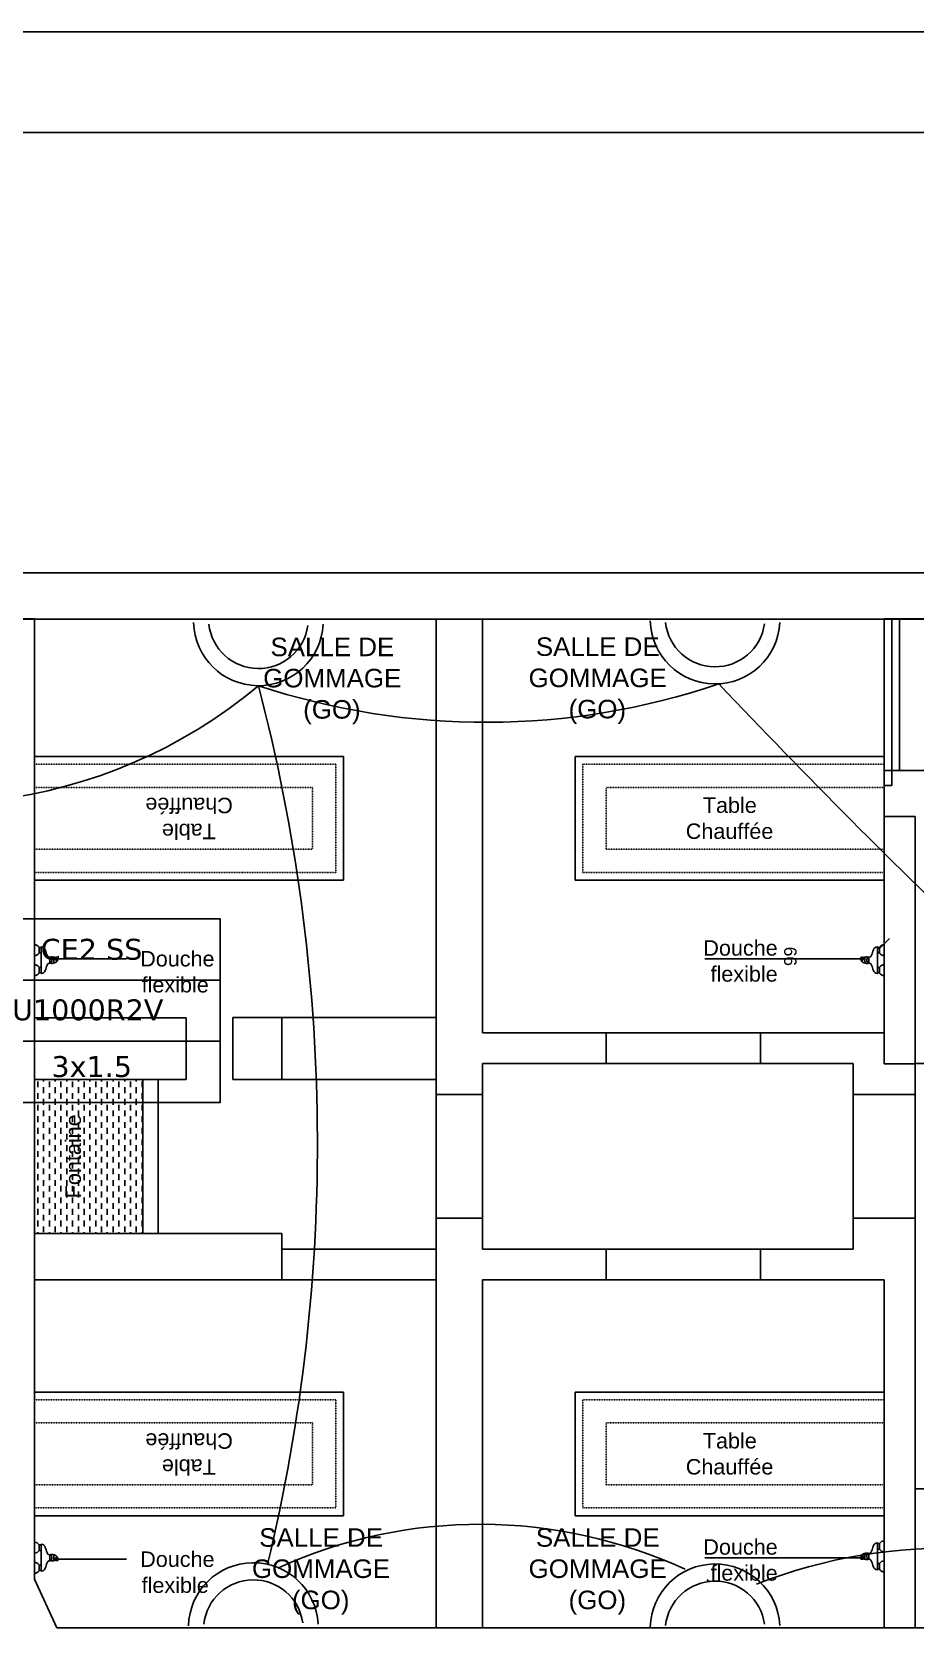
# Model space of a CAD drawing. Header units: millimetres. Extents: x 31778 to 54642, y 18502 to 28743.
# Drawn here: x 35374 to 35946, y 22002 to 23038 of the extents above; entities that cross this region are included whole.
import ezdxf
from ezdxf.enums import TextEntityAlignment as Align

# ---------------------------------------------------------------- set-up
doc = ezdxf.new("R2010")
doc.units = ezdxf.units.MM
doc.linetypes.add('ACAD_ISO03W100', pattern=[30, 12, -18])
doc.linetypes.add('DASHED2', pattern=[0.375, 0.25, -0.125])
doc.layers.add('CIRCUITS ECLAIRAGE', color=1, linetype='Continuous')
doc.layers.add('Plan Archi', color=8, linetype='Continuous')
doc.layers.add('STRUCTURE POUTRES', color=5, linetype='ACAD_ISO03W100', lineweight=20)
doc.styles.get("Standard").update_dxf_attribs({"font": 'arial.ttf'})
doc.styles.add('Verdana', font='verdana.ttf')

# ---------------------------------------------------------------- blocks, each defined once
blk = doc.blocks.new('ETIQ ECL')
at = {"color": 6, "linetype": 'ByBlock'}
blk.add_lwpolyline([(-28.09, 19.8), (28.09, 19.8), (28.09, -19.8), (-28.09, -19.8)], close=True, dxfattribs=at)
at = {"layer": 'STRUCTURE POUTRES', "color": 6, "linetype": 'ByBlock'}
for points in [[(-28.09, 19.8), (28.09, 19.8), (28.09, 6.6), (-28.09, 6.6)], [(-28.09, 6.6), (28.09, 6.6), (28.09, -6.6), (-28.09, -6.6)], [(-28.09, -6.6), (28.09, -6.6), (28.09, -19.8), (-28.09, -19.8)]]:
    blk.add_lwpolyline(points, close=True, dxfattribs=at)
at = {"layer": 'STRUCTURE POUTRES', "color": 6, "linetype": 'ByBlock', "style": 'Verdana'}
for tag, p in [('CIRCUIT', (0.33, 10.99)), ('CABLE', (-0.49, -2.08)), ('SECTION', (0.37, -14.32))]:
    blk.add_attdef(tag, text='', height=4.5, dxfattribs=at).set_placement(p, align=Align.CENTER)

msp = doc.modelspace()

# ---------------------------------------------------------------- linework, layer by layer
msp.add_lwpolyline([(39822.91, 23037.565), (39822.91, 19046.565), (34232.91, 19046.565), (34232.91, 23037.565)], close=True)
msp.add_lwpolyline([(34297.91, 19427.561), (34297.91, 22972.565), (39757.91, 22972.565), (39757.91, 19427.561)])
at = {"layer": 'CIRCUITS ECLAIRAGE', "color": 3}
for centre, radius, start, end in [((35520.944, 22656.384), 42.02, 181.597715, 356.8945), ((35520.962, 22657.734), 32.265, 186.272346, 352.219869), ((35816.591, 22657.489), 42.02, 181.597715, 356.8945), ((35816.608, 22658.839), 32.265, 186.272346, 352.219869), ((35517.667, 22004.557), 42.02, 3.1055, 178.402285), ((35816.586, 22003.735), 42.02, 3.1055, 178.402285), ((35517.685, 22003.208), 32.265, 7.780131, 173.727654), ((35816.604, 22002.385), 32.265, 7.780131, 173.727654)]:
    msp.add_arc(centre, radius, start, end, dxfattribs=at)
at = {"layer": 'CIRCUITS ECLAIRAGE', "color": 6}
for centre, radius, start, end in [((35311.114, 22864.342), 326.37, 243.807123, 310.010006), ((35668.22, 23059.567), 468.93, 251.695486, 288.755794), ((34391.52, 22318.065), 1167.643, 346.503121, 14.70002), ((39586.859, 26188.427), 5192.525, 223.478563, 226.195174), ((35664.459, 21754.172), 317.29, 65.246134, 114.307167), ((35965.309, 21723.291), 332.538, 63.066941, 111.491952), ((35664.459, 21754.172), 317.29, 62.017629, 62.452989)]:
    msp.add_arc(centre, radius, start, end, dxfattribs=at)
at = {"layer": 'Plan Archi'}
for p, q in [((36851.95, 22687.315), (34573.529, 22687.315)), ((34620.043, 22657.494), (36821.9, 22657.494)), ((35356.028, 22657.672), (35376.028, 22657.672)), ((35376.028, 22657.672), (35376.028, 22035.948)), ((35636.028, 22657.494), (35666.028, 22657.672)), ((35636.028, 22349.664), (35636.028, 22657.494)), ((35666.028, 22657.672), (35666.028, 22389.664)), ((35926.028, 22549.664), (35926.028, 22657.672)), ((35926.028, 22657.672), (35931.028, 22657.672)), ((35926.028, 22657.672), (35936.028, 22657.672)), ((35926.028, 22559.486), (35926.028, 22657.672)), ((35931.028, 22657.672), (35931.028, 22549.664)), ((35936.028, 22657.672), (35936.028, 22559.486)), ((35376.028, 22568.492), (35376.028, 22488.492)), ((35576.028, 22568.492), (35376.028, 22568.492)), ((35576.028, 22488.492), (35576.028, 22568.492)), ((35926.028, 22568.492), (35726.028, 22568.492)), ((35726.028, 22568.492), (35726.028, 22488.492)), ((35926.028, 22488.492), (35926.028, 22568.492)), ((35926.028, 22559.486), (36056.028, 22559.486)), ((35926.028, 22369.486), (35926.028, 22559.486)), ((35936.028, 22559.486), (35926.028, 22559.486)), ((35931.028, 22549.664), (35926.028, 22549.664)), ((35946.028, 22529.664), (35926.028, 22529.664)), ((35926.028, 22529.664), (35926.028, 22389.664)), ((35946.028, 22369.664), (35946.028, 22529.664)), ((35376.028, 22488.492), (35576.028, 22488.492)), ((35726.028, 22488.492), (35926.028, 22488.492)), ((35376.028, 22439.611), (35376.028, 22446.737)), ((35376.028, 22446.666), (35376.028, 22439.611)), ((35376.028, 22426.666), (35376.028, 22446.666)), ((35378.946, 22445.053), (35378.946, 22443.086)), ((35378.946, 22444.949), (35380.271, 22444.949)), ((35380.271, 22445.155), (35380.271, 22443.086)), ((35921.786, 22445.155), (35921.786, 22443.086)), ((35923.11, 22444.949), (35921.786, 22444.949)), ((35923.11, 22445.053), (35923.11, 22443.086)), ((35926.028, 22439.611), (35926.028, 22446.737)), ((35926.028, 22446.666), (35926.028, 22439.611)), ((35926.028, 22426.666), (35926.028, 22446.666)), ((35376.028, 22426.666), (35376.028, 22433.721)), ((35376.028, 22433.721), (35376.028, 22426.596)), ((35378.946, 22441.295), (35378.946, 22443.262)), ((35378.946, 22441.399), (35380.271, 22441.399)), ((35380.271, 22436.666), (35380.271, 22443.262)), ((35380.271, 22436.666), (35380.271, 22430.07)), ((35385.792, 22438.483), (35386.601, 22438.484)), ((35385.792, 22434.849), (35386.601, 22434.849)), ((35385.844, 22438.335), (35385.844, 22436.666)), ((35385.844, 22434.997), (35385.844, 22436.666)), ((35387.265, 22437.045), (35387.265, 22436.666)), ((35387.265, 22436.287), (35387.265, 22436.666)), ((35388.445, 22438.222), (35388.445, 22436.666)), ((35388.445, 22435.111), (35388.445, 22436.666)), ((35913.611, 22438.222), (35913.611, 22436.666)), ((35913.611, 22435.111), (35913.611, 22436.666)), ((35914.791, 22437.045), (35914.791, 22436.666)), ((35914.791, 22436.287), (35914.791, 22436.666)), ((35916.264, 22438.483), (35915.455, 22438.484)), ((35916.264, 22434.849), (35915.455, 22434.849)), ((35916.213, 22438.335), (35916.213, 22436.666)), ((35916.213, 22434.997), (35916.213, 22436.666)), ((35921.786, 22436.666), (35921.786, 22443.262)), ((35923.11, 22441.399), (35921.786, 22441.399)), ((35921.786, 22436.666), (35921.786, 22430.07)), ((35923.11, 22441.295), (35923.11, 22443.262)), ((35926.028, 22426.666), (35926.028, 22433.721)), ((35926.028, 22433.721), (35926.028, 22426.596)), ((35378.946, 22432.037), (35378.946, 22430.07)), ((35378.946, 22431.933), (35380.271, 22431.933)), ((35378.946, 22428.28), (35378.946, 22430.247)), ((35378.946, 22428.384), (35380.271, 22428.384)), ((35380.271, 22428.178), (35380.271, 22430.247)), ((35923.11, 22431.933), (35921.786, 22431.933)), ((35921.786, 22428.178), (35921.786, 22430.247)), ((35923.11, 22428.384), (35921.786, 22428.384)), ((35923.11, 22432.037), (35923.11, 22430.07)), ((35923.11, 22428.28), (35923.11, 22430.247)), ((35474.283, 22399.313), (35376.028, 22399.313)), ((35376.028, 22399.313), (35376.028, 22359.307)), ((35474.283, 22359.307), (35474.283, 22399.313)), ((35504.373, 22399.486), (35536.028, 22399.486)), ((35504.373, 22359.307), (35504.373, 22399.486)), ((35536.028, 22399.486), (35536.028, 22359.307)), ((35666.028, 22389.664), (35746.028, 22389.664)), ((35746.028, 22389.664), (35746.028, 22369.664)), ((35926.028, 22389.664), (35846.028, 22389.664)), ((35846.028, 22389.664), (35846.028, 22369.664)), ((35746.028, 22369.664), (35666.028, 22369.664)), ((35666.028, 22369.664), (35666.028, 22349.664)), ((35846.028, 22369.664), (35906.028, 22369.664)), ((35906.028, 22369.664), (35906.028, 22349.664)), ((35946.028, 22369.486), (35926.028, 22369.486)), ((35946.028, 22349.664), (35946.028, 22369.664)), ((35376.028, 22259.664), (35376.028, 22359.307)), ((35376.028, 22359.307), (35446.028, 22359.307)), ((35376.028, 22359.307), (35474.283, 22359.307)), ((35378.134, 22354.329), (35378.134, 22358.079)), ((35378.134, 22346.829), (35378.134, 22350.579)), ((35381.884, 22358.079), (35381.884, 22359.307)), ((35381.884, 22350.579), (35381.884, 22354.329)), ((35385.634, 22354.329), (35385.634, 22358.079)), ((35385.634, 22346.829), (35385.634, 22350.579)), ((35389.384, 22358.079), (35389.384, 22359.307)), ((35389.384, 22350.579), (35389.384, 22354.329)), ((35393.134, 22354.329), (35393.134, 22358.079)), ((35393.134, 22346.829), (35393.134, 22350.579)), ((35396.884, 22358.079), (35396.884, 22359.307)), ((35396.884, 22350.579), (35396.884, 22354.329)), ((35400.634, 22354.329), (35400.634, 22358.079)), ((35400.634, 22346.829), (35400.634, 22350.579)), ((35404.384, 22358.079), (35404.384, 22359.307)), ((35404.384, 22350.579), (35404.384, 22354.329)), ((35408.134, 22354.329), (35408.134, 22358.079)), ((35408.134, 22346.829), (35408.134, 22350.579)), ((35411.884, 22358.079), (35411.884, 22359.307)), ((35411.884, 22350.579), (35411.884, 22354.329)), ((35415.634, 22354.329), (35415.634, 22358.079)), ((35415.634, 22346.829), (35415.634, 22350.579)), ((35419.384, 22358.079), (35419.384, 22359.307)), ((35419.384, 22350.579), (35419.384, 22354.329)), ((35423.134, 22354.329), (35423.134, 22358.079)), ((35423.134, 22346.829), (35423.134, 22350.579)), ((35426.884, 22358.079), (35426.884, 22359.307)), ((35426.884, 22350.579), (35426.884, 22354.329)), ((35430.634, 22354.329), (35430.634, 22358.079)), ((35430.634, 22346.829), (35430.634, 22350.579)), ((35434.384, 22358.079), (35434.384, 22359.307)), ((35434.384, 22350.579), (35434.384, 22354.329)), ((35438.134, 22354.329), (35438.134, 22358.079)), ((35438.134, 22346.829), (35438.134, 22350.579)), ((35441.884, 22358.079), (35441.884, 22359.307)), ((35441.884, 22350.579), (35441.884, 22354.329)), ((35445.634, 22354.329), (35445.634, 22358.079)), ((35445.634, 22346.829), (35445.634, 22350.579)), ((35446.028, 22259.664), (35446.028, 22359.307)), ((35446.028, 22359.307), (35456.028, 22359.307)), ((35446.028, 22359.307), (35446.028, 22259.664)), ((35456.028, 22359.307), (35456.028, 22259.664)), ((35536.028, 22359.307), (35504.373, 22359.307)), ((35378.134, 22339.329), (35378.134, 22343.079)), ((35381.884, 22343.079), (35381.884, 22346.829)), ((35385.634, 22339.329), (35385.634, 22343.079)), ((35389.384, 22343.079), (35389.384, 22346.829)), ((35393.134, 22339.329), (35393.134, 22343.079)), ((35396.884, 22343.079), (35396.884, 22346.829)), ((35400.634, 22339.329), (35400.634, 22343.079)), ((35404.384, 22343.079), (35404.384, 22346.829)), ((35408.134, 22339.329), (35408.134, 22343.079)), ((35411.884, 22343.079), (35411.884, 22346.829)), ((35415.634, 22339.329), (35415.634, 22343.079)), ((35419.384, 22343.079), (35419.384, 22346.829)), ((35423.134, 22339.329), (35423.134, 22343.079)), ((35426.884, 22343.079), (35426.884, 22346.829)), ((35430.634, 22339.329), (35430.634, 22343.079)), ((35434.384, 22343.079), (35434.384, 22346.829)), ((35438.134, 22339.329), (35438.134, 22343.079)), ((35441.884, 22343.079), (35441.884, 22346.829)), ((35445.634, 22339.329), (35445.634, 22343.079)), ((35666.028, 22349.664), (35636.028, 22349.664)), ((35906.028, 22349.664), (35946.028, 22349.664)), ((35378.134, 22331.829), (35378.134, 22335.579)), ((35381.884, 22335.579), (35381.884, 22339.329)), ((35381.884, 22328.079), (35381.884, 22331.829)), ((35385.634, 22331.829), (35385.634, 22335.579)), ((35389.384, 22335.579), (35389.384, 22339.329)), ((35389.384, 22328.079), (35389.384, 22331.829)), ((35393.134, 22331.829), (35393.134, 22335.579)), ((35396.884, 22335.579), (35396.884, 22339.329)), ((35396.884, 22328.079), (35396.884, 22331.829)), ((35400.634, 22331.829), (35400.634, 22335.579)), ((35404.384, 22335.579), (35404.384, 22339.329)), ((35404.384, 22328.079), (35404.384, 22331.829)), ((35408.134, 22331.829), (35408.134, 22335.579)), ((35411.884, 22335.579), (35411.884, 22339.329)), ((35411.884, 22328.079), (35411.884, 22331.829)), ((35415.634, 22331.829), (35415.634, 22335.579)), ((35419.384, 22335.579), (35419.384, 22339.329)), ((35419.384, 22328.079), (35419.384, 22331.829)), ((35423.134, 22331.829), (35423.134, 22335.579)), ((35426.884, 22335.579), (35426.884, 22339.329)), ((35426.884, 22328.079), (35426.884, 22331.829)), ((35430.634, 22331.829), (35430.634, 22335.579)), ((35434.384, 22335.579), (35434.384, 22339.329)), ((35434.384, 22328.079), (35434.384, 22331.829)), ((35438.134, 22331.829), (35438.134, 22335.579)), ((35441.884, 22335.579), (35441.884, 22339.329)), ((35441.884, 22328.079), (35441.884, 22331.829)), ((35445.634, 22331.829), (35445.634, 22335.579)), ((35378.134, 22324.329), (35378.134, 22328.079)), ((35378.134, 22316.829), (35378.134, 22320.579)), ((35381.884, 22320.579), (35381.884, 22324.329)), ((35385.634, 22324.329), (35385.634, 22328.079)), ((35385.634, 22316.829), (35385.634, 22320.579)), ((35389.384, 22320.579), (35389.384, 22324.329)), ((35393.134, 22324.329), (35393.134, 22328.079)), ((35393.134, 22316.829), (35393.134, 22320.579)), ((35396.884, 22320.579), (35396.884, 22324.329)), ((35400.634, 22324.329), (35400.634, 22328.079)), ((35400.634, 22316.829), (35400.634, 22320.579)), ((35404.384, 22320.579), (35404.384, 22324.329)), ((35408.134, 22324.329), (35408.134, 22328.079)), ((35408.134, 22316.829), (35408.134, 22320.579)), ((35411.884, 22320.579), (35411.884, 22324.329)), ((35415.634, 22324.329), (35415.634, 22328.079)), ((35415.634, 22316.829), (35415.634, 22320.579)), ((35419.384, 22320.579), (35419.384, 22324.329)), ((35423.134, 22324.329), (35423.134, 22328.079)), ((35423.134, 22316.829), (35423.134, 22320.579)), ((35426.884, 22320.579), (35426.884, 22324.329)), ((35430.634, 22324.329), (35430.634, 22328.079)), ((35430.634, 22316.829), (35430.634, 22320.579)), ((35434.384, 22320.579), (35434.384, 22324.329)), ((35438.134, 22324.329), (35438.134, 22328.079)), ((35438.134, 22316.829), (35438.134, 22320.579)), ((35441.884, 22320.579), (35441.884, 22324.329)), ((35445.634, 22324.329), (35445.634, 22328.079)), ((35445.634, 22316.829), (35445.634, 22320.579)), ((35378.134, 22309.329), (35378.134, 22313.079)), ((35381.884, 22313.079), (35381.884, 22316.829)), ((35381.884, 22305.579), (35381.884, 22309.329)), ((35385.634, 22309.329), (35385.634, 22313.079)), ((35389.384, 22313.079), (35389.384, 22316.829)), ((35389.384, 22305.579), (35389.384, 22309.329)), ((35393.134, 22309.329), (35393.134, 22313.079)), ((35396.884, 22313.079), (35396.884, 22316.829)), ((35396.884, 22305.579), (35396.884, 22309.329)), ((35400.634, 22309.329), (35400.634, 22313.079)), ((35404.384, 22313.079), (35404.384, 22316.829)), ((35404.384, 22305.579), (35404.384, 22309.329)), ((35408.134, 22309.329), (35408.134, 22313.079)), ((35411.884, 22313.079), (35411.884, 22316.829)), ((35411.884, 22305.579), (35411.884, 22309.329)), ((35415.634, 22309.329), (35415.634, 22313.079)), ((35419.384, 22313.079), (35419.384, 22316.829)), ((35419.384, 22305.579), (35419.384, 22309.329)), ((35423.134, 22309.329), (35423.134, 22313.079)), ((35426.884, 22313.079), (35426.884, 22316.829)), ((35426.884, 22305.579), (35426.884, 22309.329)), ((35430.634, 22309.329), (35430.634, 22313.079)), ((35434.384, 22313.079), (35434.384, 22316.829)), ((35434.384, 22305.579), (35434.384, 22309.329)), ((35438.134, 22309.329), (35438.134, 22313.079)), ((35441.884, 22313.079), (35441.884, 22316.829)), ((35441.884, 22305.579), (35441.884, 22309.329)), ((35445.634, 22309.329), (35445.634, 22313.079)), ((35378.134, 22301.829), (35378.134, 22305.579)), ((35381.884, 22298.079), (35381.884, 22301.829)), ((35385.634, 22301.829), (35385.634, 22305.579)), ((35389.384, 22298.079), (35389.384, 22301.829)), ((35393.134, 22301.829), (35393.134, 22305.579)), ((35396.884, 22298.079), (35396.884, 22301.829)), ((35400.634, 22301.829), (35400.634, 22305.579)), ((35404.384, 22298.079), (35404.384, 22301.829)), ((35408.134, 22301.829), (35408.134, 22305.579)), ((35411.884, 22298.079), (35411.884, 22301.829)), ((35415.634, 22301.829), (35415.634, 22305.579)), ((35419.384, 22298.079), (35419.384, 22301.829)), ((35423.134, 22301.829), (35423.134, 22305.579)), ((35426.884, 22298.079), (35426.884, 22301.829)), ((35430.634, 22301.829), (35430.634, 22305.579)), ((35434.384, 22298.079), (35434.384, 22301.829)), ((35438.134, 22301.829), (35438.134, 22305.579)), ((35441.884, 22298.079), (35441.884, 22301.829)), ((35445.634, 22301.829), (35445.634, 22305.579)), ((35378.134, 22294.329), (35378.134, 22298.079)), ((35378.134, 22286.829), (35378.134, 22290.579)), ((35381.884, 22290.579), (35381.884, 22294.329)), ((35385.634, 22294.329), (35385.634, 22298.079)), ((35385.634, 22286.829), (35385.634, 22290.579)), ((35389.384, 22290.579), (35389.384, 22294.329)), ((35393.134, 22294.329), (35393.134, 22298.079)), ((35393.134, 22286.829), (35393.134, 22290.579)), ((35396.884, 22290.579), (35396.884, 22294.329)), ((35400.634, 22294.329), (35400.634, 22298.079)), ((35400.634, 22286.829), (35400.634, 22290.579)), ((35404.384, 22290.579), (35404.384, 22294.329)), ((35408.134, 22294.329), (35408.134, 22298.079)), ((35408.134, 22286.829), (35408.134, 22290.579)), ((35411.884, 22290.579), (35411.884, 22294.329)), ((35415.634, 22294.329), (35415.634, 22298.079)), ((35415.634, 22286.829), (35415.634, 22290.579)), ((35419.384, 22290.579), (35419.384, 22294.329)), ((35423.134, 22294.329), (35423.134, 22298.079)), ((35423.134, 22286.829), (35423.134, 22290.579)), ((35426.884, 22290.579), (35426.884, 22294.329)), ((35430.634, 22294.329), (35430.634, 22298.079)), ((35430.634, 22286.829), (35430.634, 22290.579)), ((35434.384, 22290.579), (35434.384, 22294.329)), ((35438.134, 22294.329), (35438.134, 22298.079)), ((35438.134, 22286.829), (35438.134, 22290.579)), ((35441.884, 22290.579), (35441.884, 22294.329)), ((35445.634, 22294.329), (35445.634, 22298.079)), ((35445.634, 22286.829), (35445.634, 22290.579)), ((35378.134, 22279.329), (35378.134, 22283.079)), ((35381.884, 22283.079), (35381.884, 22286.829)), ((35381.884, 22275.579), (35381.884, 22279.329)), ((35385.634, 22279.329), (35385.634, 22283.079)), ((35389.384, 22283.079), (35389.384, 22286.829)), ((35389.384, 22275.579), (35389.384, 22279.329)), ((35393.134, 22279.329), (35393.134, 22283.079)), ((35396.884, 22283.079), (35396.884, 22286.829)), ((35396.884, 22275.579), (35396.884, 22279.329)), ((35400.634, 22279.329), (35400.634, 22283.079)), ((35404.384, 22283.079), (35404.384, 22286.829)), ((35404.384, 22275.579), (35404.384, 22279.329)), ((35408.134, 22279.329), (35408.134, 22283.079)), ((35411.884, 22283.079), (35411.884, 22286.829)), ((35411.884, 22275.579), (35411.884, 22279.329)), ((35415.634, 22279.329), (35415.634, 22283.079)), ((35419.384, 22283.079), (35419.384, 22286.829)), ((35419.384, 22275.579), (35419.384, 22279.329)), ((35423.134, 22279.329), (35423.134, 22283.079)), ((35426.884, 22283.079), (35426.884, 22286.829)), ((35426.884, 22275.579), (35426.884, 22279.329)), ((35430.634, 22279.329), (35430.634, 22283.079)), ((35434.384, 22283.079), (35434.384, 22286.829)), ((35434.384, 22275.579), (35434.384, 22279.329)), ((35438.134, 22279.329), (35438.134, 22283.079)), ((35441.884, 22283.079), (35441.884, 22286.829)), ((35441.884, 22275.579), (35441.884, 22279.329)), ((35445.634, 22279.329), (35445.634, 22283.079)), ((35378.134, 22271.829), (35378.134, 22275.579)), ((35378.134, 22264.329), (35378.134, 22268.079)), ((35381.884, 22268.079), (35381.884, 22271.829)), ((35385.634, 22271.829), (35385.634, 22275.579)), ((35385.634, 22264.329), (35385.634, 22268.079)), ((35389.384, 22268.079), (35389.384, 22271.829)), ((35393.134, 22271.829), (35393.134, 22275.579)), ((35393.134, 22264.329), (35393.134, 22268.079)), ((35396.884, 22268.079), (35396.884, 22271.829)), ((35400.634, 22271.829), (35400.634, 22275.579)), ((35400.634, 22264.329), (35400.634, 22268.079)), ((35404.384, 22268.079), (35404.384, 22271.829)), ((35408.134, 22271.829), (35408.134, 22275.579)), ((35408.134, 22264.329), (35408.134, 22268.079)), ((35411.884, 22268.079), (35411.884, 22271.829)), ((35415.634, 22271.829), (35415.634, 22275.579)), ((35415.634, 22264.329), (35415.634, 22268.079)), ((35419.384, 22268.079), (35419.384, 22271.829)), ((35423.134, 22271.829), (35423.134, 22275.579)), ((35423.134, 22264.329), (35423.134, 22268.079)), ((35426.884, 22268.079), (35426.884, 22271.829)), ((35430.634, 22271.829), (35430.634, 22275.579)), ((35430.634, 22264.329), (35430.634, 22268.079)), ((35434.384, 22268.079), (35434.384, 22271.829)), ((35438.134, 22271.829), (35438.134, 22275.579)), ((35438.134, 22264.329), (35438.134, 22268.079)), ((35441.884, 22268.079), (35441.884, 22271.829)), ((35445.634, 22271.829), (35445.634, 22275.579)), ((35445.634, 22264.329), (35445.634, 22268.079)), ((35666.028, 22269.664), (35636.028, 22269.664)), ((35636.028, 22269.664), (35636.028, 22004.371)), ((35666.028, 22249.664), (35666.028, 22269.664)), ((35906.028, 22249.664), (35906.028, 22269.664)), ((35906.028, 22269.664), (35946.028, 22269.664)), ((35946.028, 22269.664), (35946.028, 22249.664)), ((35446.028, 22259.664), (35376.028, 22259.664)), ((35376.028, 22259.664), (35536.028, 22259.664)), ((35376.028, 22229.664), (35376.028, 22259.664)), ((35378.134, 22259.664), (35378.134, 22260.579)), ((35381.884, 22260.579), (35381.884, 22264.329)), ((35385.634, 22259.664), (35385.634, 22260.579)), ((35389.384, 22260.579), (35389.384, 22264.329)), ((35393.134, 22259.664), (35393.134, 22260.579)), ((35396.884, 22260.579), (35396.884, 22264.329)), ((35400.634, 22259.664), (35400.634, 22260.579)), ((35404.384, 22260.579), (35404.384, 22264.329)), ((35408.134, 22259.664), (35408.134, 22260.579)), ((35411.884, 22260.579), (35411.884, 22264.329)), ((35415.634, 22259.664), (35415.634, 22260.579)), ((35419.384, 22260.579), (35419.384, 22264.329)), ((35423.134, 22259.664), (35423.134, 22260.579)), ((35426.884, 22260.579), (35426.884, 22264.329)), ((35430.634, 22259.664), (35430.634, 22260.579)), ((35434.384, 22260.579), (35434.384, 22264.329)), ((35438.134, 22259.664), (35438.134, 22260.579)), ((35441.884, 22260.579), (35441.884, 22264.329)), ((35445.634, 22259.664), (35445.634, 22260.579)), ((35456.028, 22259.664), (35446.028, 22259.664)), ((35536.028, 22259.664), (35536.028, 22229.664)), ((35746.028, 22249.664), (35666.028, 22249.664)), ((35746.028, 22229.664), (35746.028, 22249.664)), ((35846.028, 22229.664), (35846.028, 22249.664)), ((35846.028, 22249.664), (35906.028, 22249.664)), ((35946.028, 22249.664), (35946.028, 22004.371)), ((35536.028, 22229.664), (35376.028, 22229.664)), ((35666.028, 22004.371), (35666.028, 22229.664)), ((35666.028, 22229.664), (35746.028, 22229.664)), ((35926.028, 22229.664), (35846.028, 22229.664)), ((35926.028, 22004.371), (35926.028, 22229.664)), ((35376.028, 22157.018), (35376.028, 22077.018)), ((35576.028, 22157.018), (35376.028, 22157.018)), ((35576.028, 22077.018), (35576.028, 22157.018)), ((35926.028, 22157.018), (35726.028, 22157.018)), ((35726.028, 22157.018), (35726.028, 22077.018)), ((35926.028, 22077.018), (35926.028, 22157.018)), ((35946.028, 22004.371), (35946.028, 22094.371)), ((35946.028, 22094.371), (36435.947, 22094.371)), ((35376.028, 22077.018), (35576.028, 22077.018)), ((35726.028, 22077.018), (35926.028, 22077.018)), ((35926.028, 22053.64), (35926.028, 22060.765)), ((35926.028, 22060.695), (35926.028, 22053.64)), ((35926.028, 22060.695), (35926.028, 22040.695)), ((35376.028, 22052.724), (35376.028, 22059.85)), ((35376.028, 22059.779), (35376.028, 22052.724)), ((35376.028, 22059.779), (35376.028, 22039.779)), ((35378.946, 22058.166), (35378.946, 22056.199)), ((35378.946, 22058.062), (35380.271, 22058.062)), ((35378.946, 22054.408), (35378.946, 22056.375)), ((35378.946, 22054.512), (35380.271, 22054.512)), ((35380.271, 22058.268), (35380.271, 22056.199)), ((35380.271, 22049.779), (35380.271, 22056.375)), ((35385.792, 22051.596), (35386.601, 22051.597)), ((35385.844, 22051.448), (35385.844, 22049.779)), ((35388.445, 22051.335), (35388.445, 22049.779)), ((35913.611, 22052.25), (35913.611, 22050.695)), ((35913.611, 22049.139), (35913.611, 22050.695)), ((35914.791, 22051.074), (35914.791, 22050.695)), ((35914.791, 22050.315), (35914.791, 22050.695)), ((35916.264, 22052.512), (35915.455, 22052.512)), ((35916.213, 22052.363), (35916.213, 22050.695)), ((35916.213, 22049.026), (35916.213, 22050.695)), ((35921.786, 22059.183), (35921.786, 22057.114)), ((35923.11, 22058.977), (35921.786, 22058.977)), ((35921.786, 22050.695), (35921.786, 22057.29)), ((35923.11, 22055.428), (35921.786, 22055.428)), ((35921.786, 22050.695), (35921.786, 22044.099)), ((35923.11, 22059.081), (35923.11, 22057.114)), ((35923.11, 22055.323), (35923.11, 22057.29)), ((35376.028, 22039.779), (35376.028, 22046.834)), ((35376.028, 22046.834), (35376.028, 22039.709)), ((35378.946, 22045.15), (35378.946, 22043.183)), ((35378.946, 22045.046), (35380.271, 22045.046)), ((35378.946, 22041.392), (35378.946, 22043.36)), ((35378.946, 22041.497), (35380.271, 22041.497)), ((35380.271, 22049.779), (35380.271, 22043.183)), ((35380.271, 22041.291), (35380.271, 22043.36)), ((35385.792, 22047.962), (35386.601, 22047.961)), ((35385.844, 22048.11), (35385.844, 22049.779)), ((35387.265, 22050.158), (35387.265, 22049.779)), ((35387.265, 22049.4), (35387.265, 22049.779)), ((35388.445, 22048.224), (35388.445, 22049.779)), ((35916.264, 22048.877), (35915.455, 22048.877)), ((35923.11, 22045.962), (35921.786, 22045.962)), ((35921.786, 22042.206), (35921.786, 22044.275)), ((35923.11, 22042.412), (35921.786, 22042.412)), ((35923.11, 22046.066), (35923.11, 22044.099)), ((35923.11, 22042.308), (35923.11, 22044.275)), ((35926.028, 22040.695), (35926.028, 22047.749)), ((35926.028, 22047.749), (35926.028, 22040.624)), ((35376.028, 22035.948), (35390.422, 22004.371)), ((35390.422, 22004.371), (36435.947, 22004.371)), ((35636.028, 22004.371), (35666.028, 22004.371)), ((35946.028, 22004.371), (35926.028, 22004.371)), ((36435.947, 22004.371), (35946.028, 22004.371))]:
    msp.add_line(p, q, dxfattribs=at)
at = {"layer": 'Plan Archi', "linetype": 'ACAD_ISO03W100', "ltscale": 0.009}
for p, q in [((35376.028, 22563.492), (35571.028, 22563.492)), ((35571.028, 22563.492), (35571.028, 22493.492)), ((35731.028, 22493.492), (35731.028, 22563.492)), ((35731.028, 22563.492), (35926.028, 22563.492)), ((35376.028, 22548.492), (35556.028, 22548.492)), ((35556.028, 22548.492), (35556.028, 22508.492)), ((35746.028, 22508.492), (35746.028, 22548.492)), ((35746.028, 22548.492), (35926.028, 22548.492)), ((35556.028, 22508.492), (35376.028, 22508.492)), ((35926.028, 22508.492), (35746.028, 22508.492)), ((35571.028, 22493.492), (35376.028, 22493.492)), ((35926.028, 22493.492), (35731.028, 22493.492)), ((35376.028, 22152.018), (35571.028, 22152.018)), ((35571.028, 22152.018), (35571.028, 22082.018)), ((35731.028, 22082.018), (35731.028, 22152.018)), ((35731.028, 22152.018), (35926.028, 22152.018)), ((35376.028, 22137.018), (35556.028, 22137.018)), ((35556.028, 22137.018), (35556.028, 22097.018)), ((35746.028, 22097.018), (35746.028, 22137.018)), ((35746.028, 22137.018), (35926.028, 22137.018)), ((35556.028, 22097.018), (35376.028, 22097.018)), ((35926.028, 22097.018), (35746.028, 22097.018)), ((35571.028, 22082.018), (35376.028, 22082.018)), ((35926.028, 22082.018), (35731.028, 22082.018))]:
    msp.add_line(p, q, dxfattribs=at)
at = {"layer": 'Plan Archi', "color": 0, "linetype": 'ByBlock'}
msp.add_line((35922.528, 22443.733), (35929.528, 22450.733), dxfattribs=at)
at = {"layer": 'Plan Archi', "color": 0, "linetype": 'ByBlock', "lineweight": -2}
for p, q in [((35391.882, 22437.582), (35393.382, 22437.582)), ((35910.174, 22437.582), (35908.674, 22437.582)), ((35391.882, 22048.864), (35393.382, 22048.864)), ((35910.174, 22049.779), (35908.674, 22049.779))]:
    msp.add_line(p, q, dxfattribs=at)
at = {"layer": 'Plan Archi', "linetype": 'ByBlock', "lineweight": -2}
for p, q in [((35393.382, 22437.582), (35425.498, 22437.582)), ((35425.498, 22437.582), (35435.498, 22437.582)), ((35810.064, 22437.582), (35866.558, 22437.582)), ((35876.558, 22437.582), (35866.558, 22437.582)), ((35908.674, 22437.582), (35876.558, 22437.582)), ((35393.382, 22048.864), (35425.498, 22048.864)), ((35425.498, 22048.864), (35435.498, 22048.864)), ((35810.064, 22049.779), (35866.558, 22049.779)), ((35876.558, 22049.779), (35866.558, 22049.779)), ((35908.674, 22049.779), (35876.558, 22049.779))]:
    msp.add_line(p, q, dxfattribs=at)
at = {"layer": 'Plan Archi', "linetype": 'DASHED2'}
for p, q in [((35536.028, 22399.486), (35536.028, 22359.307)), ((35636.028, 22399.486), (35536.028, 22399.486)), ((35636.028, 22359.307), (35636.028, 22399.486)), ((35746.028, 22369.664), (35746.028, 22389.664)), ((35746.028, 22389.664), (35846.028, 22389.664)), ((35846.028, 22389.664), (35846.028, 22369.664)), ((35846.028, 22369.664), (35746.028, 22369.664)), ((35946.028, 22369.664), (36046.028, 22369.664)), ((35536.028, 22359.307), (35636.028, 22359.307)), ((35636.028, 22269.664), (35636.028, 22349.664)), ((35636.028, 22349.664), (35666.028, 22349.664)), ((35666.028, 22349.664), (35666.028, 22269.664)), ((35906.028, 22269.664), (35906.028, 22349.664)), ((35906.028, 22349.664), (35946.028, 22349.664)), ((35946.028, 22349.664), (35946.028, 22269.664)), ((35666.028, 22269.664), (35636.028, 22269.664)), ((35946.028, 22269.664), (35906.028, 22269.664)), ((35536.028, 22229.664), (35536.028, 22249.664)), ((35536.028, 22249.664), (35636.028, 22249.664)), ((35636.028, 22249.664), (35636.028, 22229.664)), ((35746.028, 22229.664), (35746.028, 22249.664)), ((35746.028, 22249.664), (35846.028, 22249.664)), ((35846.028, 22249.664), (35846.028, 22229.664)), ((35636.028, 22229.664), (35536.028, 22229.664)), ((35846.028, 22229.664), (35746.028, 22229.664))]:
    msp.add_line(p, q, dxfattribs=at)
at = {"layer": 'Plan Archi'}
msp.add_lwpolyline([(35936.028, 22559.486), (36046.028, 22559.486), (36046.028, 22657.672), (35936.028, 22657.672)], close=True, dxfattribs=at)
at = {"layer": 'Plan Archi', "color": 0, "linetype": 'ByBlock', "const_width": 1.5}
for points in [[(35391.132, 22437.582, 1), (35389.632, 22437.582, 1)], [(35910.924, 22437.582, 1), (35912.424, 22437.582, 1)], [(35391.132, 22048.864, 1), (35389.632, 22048.864, 1)], [(35910.924, 22049.779, 1), (35912.424, 22049.779, 1)]]:
    msp.add_lwpolyline(points, format="xyb", close=True, dxfattribs=at)
at = {"layer": 'Plan Archi'}
for centre, radius, start, end in [((35375.867, 22443.086), 3.654, 32.566477, 87.465283), ((35380.508, 22445.155), 0.238, 81.104579, 180), ((35380.066, 22442.327), 3.1, 19.832884, 81.104579), ((35921.991, 22442.327), 3.1, 98.895421, 160.167116), ((35921.548, 22445.155), 0.238, 0, 98.895421), ((35926.19, 22443.086), 3.654, 92.534717, 147.433523), ((35375.867, 22443.262), 3.654, 272.534717, 327.433523), ((35375.867, 22430.07), 3.654, 32.566477, 87.465283), ((35350.085, 22430.334), 35.389, 15.837835, 21.629641), ((35350.085, 22442.998), 35.389, 338.370359, 344.162165), ((35386.119, 22440.593), 2.078, 196.799864, 257.205027), ((35386.119, 22432.74), 2.078, 102.794973, 163.200136), ((35385.606, 22438.335), 0.238, 0, 77.205027), ((35385.606, 22434.997), 0.238, 282.794973, 0), ((35386.593, 22438.461), 0.28, 83.286529, 175.405303), ((35386.593, 22434.872), 0.28, 184.594697, 276.713471), ((35386.561, 22438.448), 0.0541, 41.314605, 139.492314), ((35386.561, 22434.884), 0.0541, 220.507686, 318.685395), ((35385.373, 22437.045), 1.892, 0.015728, 49.527203), ((35385.373, 22436.288), 1.892, 310.472797, 359.984272), ((35387.201, 22433.255), 5.514, 63.646604, 95.99338), ((35387.201, 22440.077), 5.514, 264.00662, 296.353396), ((35388.72, 22438.226), 0.275, 87.280721, 180.926163), ((35388.72, 22435.106), 0.275, 179.073837, 272.719279), ((35914.855, 22433.255), 5.514, 84.00662, 116.353396), ((35914.855, 22440.077), 5.514, 243.646604, 275.99338), ((35913.336, 22438.226), 0.275, 359.073837, 92.719279), ((35913.336, 22435.106), 0.275, 267.280721, 0.926163), ((35916.683, 22437.045), 1.892, 130.472797, 179.984272), ((35916.683, 22436.288), 1.892, 180.015728, 229.527203), ((35915.463, 22438.461), 0.28, 4.594697, 96.713471), ((35915.463, 22434.872), 0.28, 263.286529, 355.405303), ((35915.496, 22438.448), 0.0541, 40.507686, 138.685395), ((35915.496, 22434.884), 0.0541, 221.314605, 319.492314), ((35916.45, 22438.335), 0.238, 102.794973, 180), ((35916.45, 22434.997), 0.238, 180, 257.205027), ((35915.937, 22440.593), 2.078, 282.794973, 343.200136), ((35915.937, 22432.74), 2.078, 16.799864, 77.205027), ((35951.971, 22430.334), 35.389, 158.370359, 164.162165), ((35951.971, 22442.998), 35.389, 195.837835, 201.629641), ((35926.19, 22443.262), 3.654, 212.566477, 267.465283), ((35926.19, 22430.07), 3.654, 92.534717, 147.433523), ((35375.867, 22430.247), 3.654, 272.534717, 327.433523), ((35380.508, 22428.178), 0.238, 180, 278.895421), ((35380.066, 22431.006), 3.1, 278.895421, 340.167116), ((35921.991, 22431.006), 3.1, 199.832884, 261.104579), ((35921.548, 22428.178), 0.238, 261.104579, 0), ((35926.19, 22430.247), 3.654, 212.566477, 267.465283), ((35926.19, 22057.114), 3.654, 92.534717, 147.433523), ((35375.867, 22056.199), 3.654, 32.566477, 87.465283), ((35375.867, 22056.375), 3.654, 272.534717, 327.433523), ((35380.508, 22058.268), 0.238, 81.104579, 180), ((35380.066, 22055.44), 3.1, 19.832884, 81.104579), ((35350.085, 22043.447), 35.389, 15.837835, 21.629641), ((35386.119, 22053.706), 2.078, 196.799864, 257.205027), ((35385.606, 22051.448), 0.238, 0, 77.205027), ((35386.593, 22051.574), 0.28, 83.286529, 175.405303), ((35386.561, 22051.561), 0.0541, 41.314605, 139.492314), ((35385.373, 22050.158), 1.892, 0.015728, 49.527203), ((35387.201, 22046.368), 5.514, 63.646604, 95.99338), ((35388.72, 22051.339), 0.275, 87.280721, 180.926163), ((35914.855, 22047.284), 5.514, 84.00662, 116.353396), ((35913.336, 22052.254), 0.275, 359.073837, 92.719279), ((35916.683, 22051.073), 1.892, 130.472797, 179.984272), ((35916.683, 22050.316), 1.892, 180.015728, 229.527203), ((35915.463, 22052.489), 0.28, 4.594697, 96.713471), ((35915.496, 22052.477), 0.0541, 40.507686, 138.685395), ((35916.45, 22052.363), 0.238, 102.794973, 180), ((35915.937, 22054.621), 2.078, 282.794973, 343.200136), ((35951.971, 22044.362), 35.389, 158.370359, 164.162165), ((35921.991, 22056.355), 3.1, 98.895421, 160.167116), ((35921.548, 22059.183), 0.238, 0, 98.895421), ((35926.19, 22057.29), 3.654, 212.566477, 267.465283), ((35375.867, 22043.183), 3.654, 32.566477, 87.465283), ((35375.867, 22043.36), 3.654, 272.534717, 327.433523), ((35380.508, 22041.291), 0.238, 180, 278.895421), ((35380.066, 22044.119), 3.1, 278.895421, 340.167116), ((35350.085, 22056.111), 35.389, 338.370359, 344.162165), ((35386.119, 22045.853), 2.078, 102.794973, 163.200136), ((35385.606, 22048.11), 0.238, 282.794973, 0), ((35386.593, 22047.984), 0.28, 184.594697, 276.713471), ((35386.561, 22047.997), 0.0541, 220.507686, 318.685395), ((35385.373, 22049.401), 1.892, 310.472797, 359.984272), ((35387.201, 22053.19), 5.514, 264.00662, 296.353396), ((35388.72, 22048.219), 0.275, 179.073837, 272.719279), ((35914.855, 22054.105), 5.514, 243.646604, 275.99338), ((35913.336, 22049.135), 0.275, 267.280721, 0.926163), ((35915.463, 22048.9), 0.28, 263.286529, 355.405303), ((35915.496, 22048.913), 0.0541, 221.314605, 319.492314), ((35916.45, 22049.026), 0.238, 180, 257.205027), ((35915.937, 22046.768), 2.078, 16.799864, 77.205027), ((35951.971, 22057.027), 35.389, 195.837835, 201.629641), ((35921.991, 22045.034), 3.1, 199.832884, 261.104579), ((35921.548, 22042.206), 0.238, 261.104579, 0), ((35926.19, 22044.099), 3.654, 92.534717, 147.433523), ((35926.19, 22044.275), 3.654, 212.566477, 267.465283)]:
    msp.add_arc(centre, radius, start, end, dxfattribs=at)
for centre, major_axis, start_param, end_param in [((35388.962, 22436.666), (-1.697, 0), 3.14159265, 4.29551555), ((35913.094, 22436.666), (1.697, 0), 3.14159265, 4.29551555), ((35388.962, 22049.779), (-1.697, 0), 3.14159265, 4.29551555), ((35913.094, 22050.695), (-1.697, 0), 0, 1.1539229)]:
    msp.add_ellipse(centre, major_axis=major_axis, ratio=0.98608137, start_param=start_param, end_param=end_param, dxfattribs=at)
at = {"layer": 'Plan Archi', "extrusion": (0, 0, -1)}
for centre, major_axis, start_param, end_param in [((35388.962, 22436.666), (1.697, 0), 0, 1.1539229), ((35913.094, 22436.666), (1.697, 0), 3.14159265, 4.29551555), ((35913.094, 22050.695), (1.697, 0), 3.14159265, 4.29551555), ((35388.962, 22049.779), (-1.697, 0), 3.14159265, 4.29551555)]:
    msp.add_ellipse(centre, major_axis=major_axis, ratio=0.98608137, start_param=start_param, end_param=end_param, dxfattribs=at)

# ---------------------------------------------------------------- block references
at = {"layer": 'CIRCUITS ECLAIRAGE', "color": 6, "linetype": 'ByBlock', "xscale": 3, "yscale": 3, "zscale": 3}
msp.add_blockref('ETIQ ECL', (35411.934, 22403.997), dxfattribs=at).add_auto_attribs({'SECTION': '3x1.5', 'CABLE': 'U1000R2V', 'CIRCUIT': 'CE2 SS'})

# ---------------------------------------------------------------- texts
at = {"layer": 'Plan Archi', "linetype": 'ByBlock'}
for s, height, rotation, p in [('SALLE DE', 12, 360, (35528.763, 22633.454)), ('SALLE DE', 12, 360, (35700.583, 22633.632)), ('GOMMAGE', 12, 360, (35524.056, 22613.241)), ('GOMMAGE', 12, 360, (35695.876, 22613.419)), ('(GO)', 12, 360, (35549.93, 22593.028)), ('(GO)', 12, 360, (35721.751, 22593.207)), ('Chauffée', 10, 180, (35504.435, 22541.826)), ('Table', 10, 180, (35493.375, 22524.989)), ('99', 8, 90, (35869.32, 22432.876)), ('Chauffée', 10, 180, (35504.435, 22130.351)), ('Table', 10, 180, (35493.375, 22113.514)), ('SALLE DE', 12, 360, (35700.583, 22056.911)), ('GOMMAGE', 12, 360, (35695.876, 22036.698)), ('(GO)', 12, 360, (35721.751, 22016.485))]:
    msp.add_text(s, height=height, rotation=rotation, dxfattribs=at).set_placement(p)
for s, height, p in [('Table', 10, (35808.682, 22531.996)), ('Chauffée', 10, (35797.621, 22515.159)), ('Douche', 10, (35808.986, 22439.582)), ('Douche', 10, (35444.421, 22432.582)), ('flexible', 10, (35813.652, 22422.744)), ('flexible', 10, (35445.369, 22415.744)), ('Table', 10, (35808.682, 22120.522)), ('Chauffée', 10, (35797.621, 22103.684)), ('SALLE DE', 12, (35521.484, 22056.911)), ('Douche', 10, (35808.986, 22051.779)), ('Douche', 10, (35444.421, 22043.864)), ('GOMMAGE', 12, (35516.777, 22036.698)), ('flexible', 10, (35813.652, 22034.942)), ('flexible', 10, (35445.369, 22027.027)), ('(GO)', 12, (35542.652, 22016.485))]:
    msp.add_text(s, height=height, dxfattribs=at).set_placement(p)
at = {"layer": 'Plan Archi'}
msp.add_text('Fontaine', height=10, rotation=90, dxfattribs=at).set_placement((35401.028, 22309.664), align=Align.MIDDLE_CENTER)

doc.saveas('drawing.dxf')
